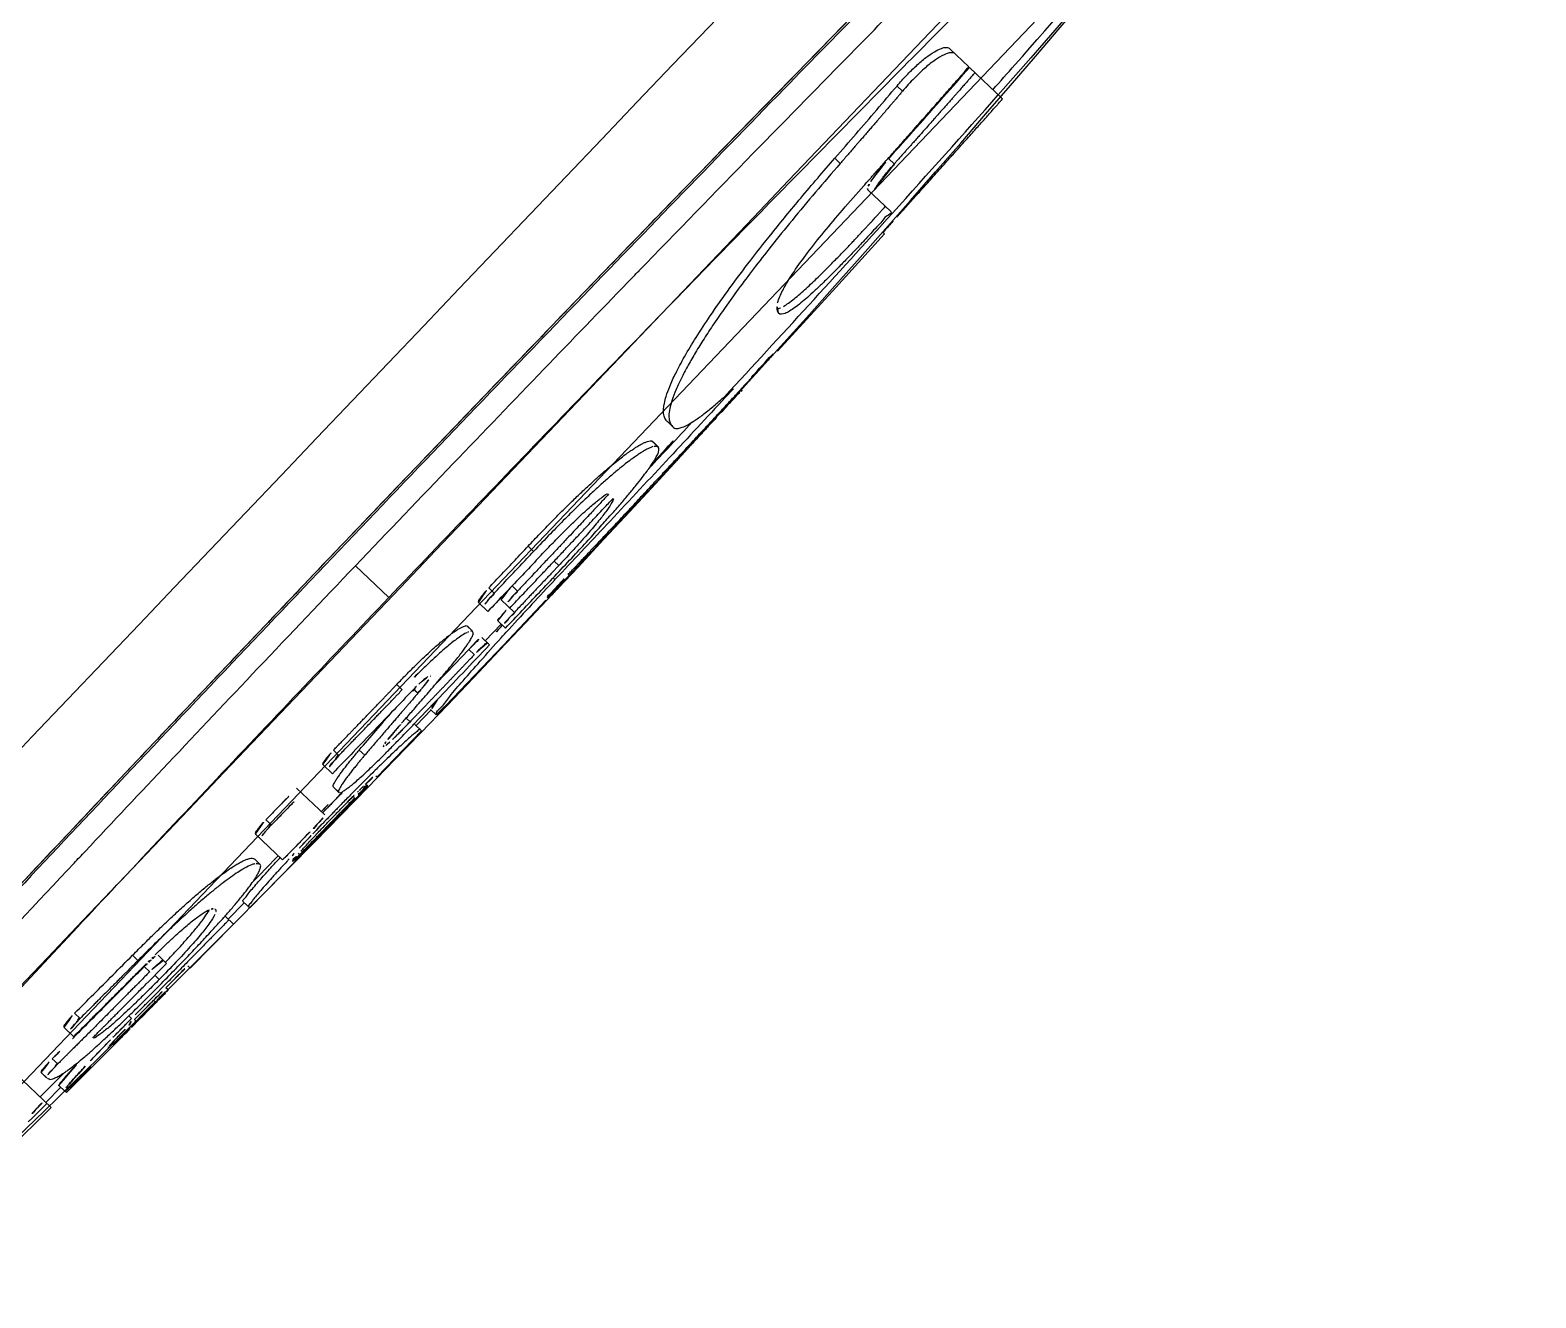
# Model space of a CAD drawing. Header units: millimetres. Extents: x 1145859089 to 1147511753, y -1047484727 to -1047247487.
# Drawn here: x 1147322598.42 to 1147322644.42, y -1047436624.09 to -1047436585.35 of the extents above; entities that cross this region are included whole.
import ezdxf
from ezdxf.xclip import XClip

# ---------------------------------------------------------------- set-up
doc = ezdxf.new("R2010")
doc.units = ezdxf.units.MM
doc.header["$LTSCALE"] = 100
doc.header["$MEASUREMENT"] = 0
doc.header["$XCLIPFRAME"] = 2
doc.layers.get('0').update_dxf_attribs({"linetype": 'CONTINUOUS'})
doc.layers.add('XREF', color=135, linetype='CONTINUOUS')
doc.layers.add('단지배치도$0$W240910', color=135, linetype='CONTINUOUS')

# ---------------------------------------------------------------- blocks, each defined once
blk = doc.blocks.new('단지배치도$0$zw$9902')
at = {"layer": '단지배치도$0$W240910', "linetype": 'ByBlock', "ltscale": 20}
for p, q in [((62296.523, -65279.298), (62410.382, -65159.882)), ((62358.302, -65215.357), (62356.967, -65216.886)), ((62351.614, -65215.518), (62350.437, -65216.721)), ((62350.437, -65216.721), (62349.22, -65217.968)), ((62355.071, -65217.165), (62354.491, -65216.612)), ((62356.099, -65218.145), (62355.091, -65217.184)), ((62356.967, -65216.886), (62355.968, -65218.02)), ((62349.22, -65217.968), (62348.213, -65219.002)), ((62353.043, -65217.91), (62352.876, -65217.751)), ((62348.213, -65219.002), (62347.174, -65220.071)), ((62348.475, -65219.814), (62348.541, -65219.746)), ((62351.142, -65220.117), (62350.975, -65219.958)), ((62352.789, -65220.132), (62352.622, -65219.973)), ((62347.174, -65220.071), (62346.101, -65221.177)), ((62351.983, -65220.919), (62352.685, -65221.588)), ((62346.101, -65221.177), (62345.003, -65222.311)), ((62345.003, -65222.311), (62343.89, -65223.462)), ((62352.49, -65222.264), (62350.901, -65224.02)), ((62352.49, -65222.265), (62352.446, -65222.223)), ((62343.89, -65223.462), (62342.771, -65224.622)), ((62350.901, -65224.02), (62349.229, -65225.853)), ((62342.771, -65224.622), (62341.658, -65225.778)), ((62341.658, -65225.778), (62340.56, -65226.921)), ((62349.219, -65225.843), (62349.229, -65225.853)), ((62340.56, -65226.921), (62339.223, -65228.313)), ((62348.107, -65227.018), (62348.441, -65226.656)), ((62347.875, -65226.999), (62347.629, -65227.265)), ((62348.135, -65227.044), (62348.107, -65227.018)), ((62347.369, -65227.869), (62347.344, -65227.845)), ((62345.879, -65228.024), (62346.045, -65228.182)), ((62339.223, -65228.313), (62337.938, -65229.656)), ((62345.402, -65228.61), (62345.572, -65228.773)), ((62345.423, -65228.624), (62345.571, -65228.765)), ((62345.417, -65229.263), (62345.737, -65228.92)), ((62337.938, -65229.656), (62336.699, -65230.953)), ((62336.699, -65230.953), (62335.501, -65232.209)), ((62341.772, -65231.972), (62341.606, -65231.813)), ((62335.501, -65232.209), (62334.338, -65233.429)), ((62337.346, -65233.384), (62336.328, -65232.413)), ((62342.543, -65232.4), (62342.403, -65232.266)), ((62342.426, -65232.835), (62342.368, -65232.78)), ((62342.545, -65232.708), (62342.426, -65232.835)), ((62342.856, -65232.704), (62342.804, -65232.759)), ((62342.856, -65232.704), (62342.829, -65232.678)), ((62343.018, -65232.531), (62342.856, -65232.704)), ((62340.567, -65233.248), (62340.401, -65233.089)), ((62341.28, -65233.184), (62341.114, -65233.025)), ((62334.338, -65233.429), (62333.205, -65234.621)), ((62340.087, -65233.529), (62340.376, -65233.805)), ((62340.785, -65233.455), (62341.185, -65233.837)), ((62342.147, -65233.461), (62340.85, -65234.832)), ((62339.901, -65234.408), (62339.735, -65234.25)), ((62339.751, -65234.257), (62339.906, -65234.404)), ((62340.297, -65234.702), (62340.782, -65234.192)), ((62340.68, -65234.095), (62340.913, -65234.317)), ((62333.205, -65234.621), (62331.878, -65236.02)), ((62340.429, -65234.827), (62340.196, -65234.605)), ((62340.987, -65234.384), (62341.023, -65234.346)), ((62340.85, -65234.832), (62339.082, -65236.687)), ((62339.353, -65235.43), (62339.796, -65234.966)), ((62339.962, -65235.125), (62339.796, -65234.966)), ((62338.759, -65236.052), (62339.133, -65235.661)), ((62339.133, -65235.661), (62339.353, -65235.43)), ((62331.878, -65236.02), (62330.579, -65237.392)), ((62337.758, -65236.197), (62337.591, -65236.038)), ((62338.233, -65236.308), (62338.106, -65236.187)), ((62338.639, -65236.817), (62338.185, -65237.291)), ((62338.791, -65236.962), (62338.624, -65236.803)), ((62330.579, -65237.392), (62329.307, -65238.739)), ((62338.351, -65237.45), (62336.992, -65238.862)), ((62337.877, -65237.067), (62337.997, -65237.181)), ((62338.351, -65237.45), (62338.148, -65237.256)), ((62337.177, -65237.922), (62337.198, -65237.942)), ((62335.823, -65238.207), (62335.656, -65238.049)), ((62336.612, -65238.2), (62336.446, -65238.041)), ((62329.307, -65238.739), (62328.063, -65240.058)), ((62335.337, -65238.487), (62335.626, -65238.764)), ((62336.781, -65238.809), (62336.71, -65238.879)), ((62336.857, -65238.733), (62336.781, -65238.809)), ((62336.954, -65238.826), (62336.992, -65238.862)), ((62335.39, -65240.023), (62334.534, -65239.207)), ((62335.822, -65239.33), (62335.655, -65239.171)), ((62335.825, -65239.334), (62335.658, -65239.176)), ((62336.705, -65239.145), (62336.642, -65239.085)), ((62336.258, -65239.461), (62336.305, -65239.506)), ((62328.063, -65240.058), (62326.053, -65242.195)), ((62333.762, -65240.33), (62333.595, -65240.171)), ((62335.324, -65239.96), (62335.397, -65239.884)), ((62333.274, -65240.608), (62334.104, -65241.4)), ((62334.453, -65241.48), (62333.099, -65242.865)), ((62333.252, -65241.376), (62333.42, -65241.536)), ((62333.252, -65241.376), (62333.253, -65241.377)), ((62333.573, -65241.685), (62333.973, -65241.274)), ((62334.447, -65241.473), (62334.506, -65241.412)), ((62334.454, -65241.48), (62334.447, -65241.473)), ((62334.506, -65241.412), (62334.602, -65241.313)), ((62334.521, -65241.295), (62334.546, -65241.319)), ((62333.187, -65242.081), (62333.441, -65241.819)), ((62333.441, -65241.819), (62333.573, -65241.685)), ((62332.051, -65242.909), (62332.062, -65242.923)), ((62332.932, -65242.706), (62332.44, -65243.207)), ((62332.898, -65242.674), (62333.099, -65242.865)), ((62332.607, -65243.366), (62331.284, -65244.708)), ((62332.607, -65243.366), (62332.345, -65243.116)), ((62329.684, -65244.472), (62329.518, -65244.313)), ((62330.559, -65244.561), (62330.299, -65244.312)), ((62330.045, -65244.813), (62329.879, -65244.655)), ((62330.044, -65245.082), (62330.377, -65244.745)), ((62330.377, -65244.745), (62330.559, -65244.561)), ((62330.524, -65244.527), (62330.546, -65244.504)), ((62331.206, -65244.633), (62331.284, -65244.708)), ((62330.521, -65245.204), (62330.186, -65245.542)), ((62330.2, -65244.924), (62330.334, -65245.052)), ((62330.614, -65245.378), (62330.54, -65245.307)), ((62330.213, -65245.738), (62329.808, -65246.147)), ((62330.213, -65245.738), (62330.162, -65245.689)), ((62327.917, -65246.243), (62327.75, -65246.084)), ((62329.493, -65246.241), (62329.41, -65246.162)), ((62329.493, -65246.241), (62329.467, -65246.268)), ((62329.582, -65246.274), (62329.621, -65246.235)), ((62329.808, -65246.147), (62329.633, -65246.323)), ((62329.732, -65246.267), (62329.83, -65246.168)), ((62329.83, -65246.168), (62329.975, -65246.022)), ((62327.427, -65246.517), (62327.72, -65246.797)), ((62329.467, -65246.268), (62329.34, -65246.395)), ((62329.486, -65246.514), (62329.732, -65246.267)), ((62329.633, -65246.323), (62329.582, -65246.274)), ((62327.684, -65246.861), (62327.734, -65246.81)), ((62328.875, -65247.133), (62328.34, -65247.667)), ((62328.87, -65247.137), (62328.871, -65247.136)), ((62328.871, -65247.136), (62328.875, -65247.133)), ((62328.875, -65247.133), (62328.909, -65247.098)), ((62328.909, -65247.098), (62329.018, -65246.988)), ((62327.235, -65247.634), (62327.068, -65247.475)), ((62327.035, -65248.966), (62325.919, -65247.902)), ((62326.898, -65248.052), (62326.732, -65247.893)), ((62326.893, -65248.057), (62326.748, -65247.918)), ((62327.085, -65248.249), (62327.435, -65247.899)), ((62328.34, -65247.667), (62327.501, -65248.503)), ((62326.696, -65248.637), (62327.085, -65248.249)), ((62327.334, -65248.344), (62326.868, -65248.807)), ((62327.272, -65248.291), (62327.438, -65248.45)), ((62327.441, -65248.456), (62327.274, -65248.297)), ((62327.498, -65248.506), (62327.443, -65248.454)), ((62327.035, -65248.966), (62325.696, -65250.289)), ((62326.901, -65248.838), (62326.449, -65249.288)), ((62326.449, -65249.288), (62326.336, -65249.4))]:
    blk.add_line(p, q, dxfattribs=at)
at = {"layer": '단지배치도$0$W240910'}
for radius in [11431.377, 11931.377]:
    blk.add_arc((57394.291, -57699.4), radius, 251.6277496, 321.4181311, dxfattribs=at)
at = {"layer": '단지배치도$0$W240910', "linetype": 'ByBlock', "ltscale": 20}
for centre, radius, start, end in [((83110.002, -85034.369), 28703.079, 136.1634005, 136.5659855), ((82768.959, -84709.197), 28226.861, 136.1617134, 136.5676793), ((61933.604, -64842.966), 564.854, 317.90354, 318.39537), ((63313.221, -66161.199), 1347.94, 135.702185, 135.914519), ((61847.557, -64764.963), 680.995, 317.247545, 317.887067), ((61811.957, -64732.002), 729.311, 316.994521, 317.146315), ((62345.53, -65228.817), 0.0605, 52.0595, 58.7473), ((62345.531, -65228.815), 0.0586, 46.3664, 52.0332), ((62345.516, -65228.832), 0.0814, 33.8207, 46.3203), ((62430.433, -65315.969), 121.064, 136.63146, 137.60714), ((62408.128, -65295.56), 91.061, 137.66081, 138.1032), ((62356.883, -65254.48), 26.459, 134.3996, 136.29), ((62338.583, -65235.813), 0.0483, 43.3858, 46.3868), ((62118.347, -65049.459), 288.323, 319.15121, 319.46155), ((62335.856, -65239.294), 0.0493, 226.3034, 233.3104), ((62360.849, -65264.092), 34.806, 134.5637, 134.7791), ((62352.415, -65255.519), 22.779, 134.4282, 134.5789), ((63310.132, -66163.544), 1347.322, 136.814884, 137.027323), ((62384.061, -65287.518), 67.863, 136.96331, 137.15147), ((62352.38, -65266.808), 31.593, 134.7338, 134.9948), ((62350.445, -65264.854), 28.842, 134.4426, 134.7356), ((62354.431, -65268.86), 34.494, 134.995, 135.2454)]:
    blk.add_arc(centre, radius, start, end, dxfattribs=at)
blk.add_ellipse((61988.099, -64900.376), major_axis=(11.578, -485.991), ratio=1, start_param=0.708795, end_param=0.862005, dxfattribs=at)
for points, start_tangent, end_tangent in [([(62371.085, -65196.456), (62370.844, -65196.657), (62370.486, -65196.965), (62370.093, -65197.312), (62369.647, -65197.711), (62369.129, -65198.185), (62368.516, -65198.752), (62367.797, -65199.427), (62366.964, -65200.216), (62366.012, -65201.13), (62364.926, -65202.181), (62363.69, -65203.388), (62362.286, -65204.77), (62360.696, -65206.347), (62358.901, -65208.139), (62356.877, -65210.174), (62354.598, -65212.478), (62352.035, -65215.085), (62349.151, -65218.036), (62345.906, -65221.375), (62342.269, -65225.141), (62338.116, -65229.467), (62333.659, -65234.141), (62329.499, -65238.532), (62325.892, -65242.364), (62322.7, -65245.775), (62319.88, -65248.807), (62317.389, -65251.5), (62315.187, -65253.895), (62313.244, -65256.022), (62311.532, -65257.907), (62310.026, -65259.577), (62308.707, -65261.051), (62307.554, -65262.349), (62306.551, -65263.489), (62305.68, -65264.488), (62304.926, -65265.361), (62304.283, -65266.116), (62303.741, -65266.76), (62303.29, -65267.304), (62302.909, -65267.771), (62302.58, -65268.182), (62302.287, -65268.557), (62302.081, -65268.827)], (-0.770509, -0.637429), (-0.600025, -0.799981)), ([(62355.803, -65217.863), (62356.477, -65217.103), (62363.678, -65208.738), (62366.536, -65205.231), (62368.796, -65202.304)], (0.663916, 0.747807), (0.596607, 0.802533)), ([(62348.541, -65219.746), (62349.266, -65219.004), (62351.339, -65216.888), (62353.27, -65214.928), (62355.068, -65213.114), (62356.741, -65211.436), (62356.76, -65211.417)], (0.698469, 0.715641), (0.707162, 0.707052)), ([(62354.616, -65212.544), (62349.426, -65217.837), (62342.867, -65224.604), (62335.839, -65231.936), (62328.849, -65239.306), (62322.403, -65246.179), (62317.352, -65251.626)], (-0.702234, -0.711947), (-0.677687, -0.735351)), ([(62337.346, -65233.384), (62339.933, -65230.677), (62342.626, -65227.874), (62345.265, -65225.143), (62347.711, -65222.626), (62349.976, -65220.31), (62352.093, -65218.158), (62354.063, -65216.166), (62355.897, -65214.325), (62357.377, -65212.848)], (0.690086, 0.723728), (0.708887, 0.705323)), ([(62352.876, -65217.751), (62353.168, -65217.425), (62353.468, -65217.13), (62353.757, -65216.884), (62354.018, -65216.706), (62354.233, -65216.602), (62354.391, -65216.573), (62354.491, -65216.612)], (0.648003, 0.761638), (0.723747, -0.690066)), ([(62354.657, -65216.77), (62354.519, -65216.733), (62354.311, -65216.797), (62354.049, -65216.952), (62353.744, -65217.191), (62353.406, -65217.51), (62353.043, -65217.91)], (-0.723747, 0.690066), (-0.648003, -0.761638)), ([(62351.859, -65220.801), (62351.975, -65220.671), (62352.043, -65220.595), (62352.118, -65220.511), (62352.201, -65220.418), (62352.293, -65220.315), (62352.394, -65220.201), (62352.505, -65220.076), (62352.628, -65219.939), (62352.763, -65219.787), (62352.91, -65219.62), (62353.072, -65219.438), (62353.25, -65219.238), (62353.443, -65219.019), (62353.646, -65218.789), (62353.836, -65218.574), (62354.002, -65218.385), (62354.15, -65218.217), (62354.282, -65218.067), (62354.4, -65217.932), (62354.507, -65217.81), (62354.604, -65217.699), (62354.693, -65217.598), (62354.772, -65217.507), (62354.845, -65217.424), (62354.911, -65217.349), (62355.071, -65217.165)], (0.666164, 0.745805), (0.65754, 0.75342)), ([(62352.622, -65219.973), (62353.467, -65219.023), (62354.29, -65218.093), (62355.091, -65217.184)], (0.665853, 0.746083), (0.659664, 0.751561)), ([(62355.258, -65217.343), (62355.195, -65217.414), (62355.113, -65217.508), (62355.045, -65217.585), (62354.964, -65217.677), (62354.867, -65217.787), (62354.753, -65217.917), (62354.688, -65217.991), (62354.616, -65218.071), (62354.539, -65218.159), (62354.454, -65218.255), (62354.362, -65218.359), (62354.262, -65218.473), (62354.153, -65218.596), (62354.036, -65218.729), (62353.908, -65218.873), (62353.772, -65219.026), (62353.647, -65219.167), (62353.537, -65219.291), (62353.44, -65219.401), (62353.352, -65219.499), (62353.274, -65219.587), (62353.202, -65219.667), (62353.138, -65219.74), (62353.025, -65219.866), (62352.931, -65219.972), (62352.853, -65220.06), (62352.789, -65220.132)], (-0.659674, -0.751552), (-0.665841, -0.746094)), ([(62350.975, -65219.958), (62351.624, -65219.211), (62352.257, -65218.475), (62352.876, -65217.751)], (0.656709, 0.754144), (0.648003, 0.761638)), ([(62353.043, -65217.91), (62352.969, -65217.996), (62352.907, -65218.069), (62352.827, -65218.162), (62352.762, -65218.24), (62352.683, -65218.331), (62352.591, -65218.439), (62352.481, -65218.568), (62352.418, -65218.641), (62352.35, -65218.72), (62352.276, -65218.806), (62352.196, -65218.9), (62352.108, -65219.001), (62352.014, -65219.11), (62351.912, -65219.228), (62351.816, -65219.34), (62351.732, -65219.437), (62351.658, -65219.523), (62351.591, -65219.6), (62351.477, -65219.731), (62351.384, -65219.839), (62351.306, -65219.928), (62351.241, -65220.003), (62351.142, -65220.117)], (-0.648003, -0.761638), (-0.656719, -0.754135)), ([(62352.865, -65221.76), (62352.933, -65221.685), (62353.007, -65221.602), (62353.091, -65221.51), (62353.183, -65221.407), (62353.285, -65221.293), (62353.399, -65221.167), (62353.524, -65221.028), (62353.662, -65220.875), (62353.814, -65220.706), (62353.981, -65220.52), (62354.164, -65220.315), (62354.364, -65220.092), (62354.581, -65219.849), (62354.792, -65219.613), (62354.977, -65219.406), (62355.14, -65219.223), (62355.286, -65219.06), (62355.417, -65218.913), (62355.535, -65218.78), (62355.642, -65218.66), (62355.739, -65218.551), (62355.826, -65218.452), (62355.906, -65218.363), (62355.977, -65218.282), (62356.099, -65218.145)], (0.669961, 0.742396), (0.66335, 0.748309)), ([(62345.879, -65228.024), (62345.802, -65227.933), (62345.752, -65227.801), (62345.744, -65227.6), (62345.767, -65227.448), (62345.822, -65227.236), (62345.93, -65226.937), (62346.114, -65226.531), (62346.382, -65226.028), (62346.737, -65225.436), (62347.172, -65224.772), (62347.694, -65224.027), (62348.319, -65223.187), (62349.058, -65222.245), (62349.935, -65221.176), (62350.975, -65219.958)], (-0.723747, 0.690066), (0.656709, 0.754144)), ([(62352.071, -65220.673), (62352.086, -65220.648), (62352.186, -65220.506), (62352.283, -65220.379), (62352.37, -65220.27), (62352.446, -65220.178), (62352.513, -65220.099), (62352.622, -65219.973)], (0.529749, 0.848154), (0.665853, 0.746083)), ([(62351.142, -65220.117), (62350.384, -65220.999), (62349.668, -65221.857), (62349.03, -65222.647), (62348.489, -65223.342), (62348.026, -65223.96), (62347.627, -65224.514), (62347.281, -65225.015), (62346.981, -65225.472), (62346.721, -65225.892), (62346.497, -65226.28), (62346.307, -65226.639), (62346.15, -65226.97), (62346.029, -65227.274), (62345.946, -65227.55), (62345.909, -65227.782), (62345.916, -65227.95), (62345.951, -65228.059), (62346.045, -65228.182)], (-0.656719, -0.754135), (0.723747, -0.690066)), ([(62352.789, -65220.132), (62352.723, -65220.207), (62352.645, -65220.298), (62352.554, -65220.408), (62352.448, -65220.539), (62352.391, -65220.613), (62352.332, -65220.693), (62352.272, -65220.778), (62352.218, -65220.863), (62352.149, -65221.078)], (0.723747, -0.690066), (0.723747, -0.690066)), ([(62349.226, -65224.379), (62349.258, -65224.281), (62349.431, -65223.908), (62349.729, -65223.424), (62350.141, -65222.851), (62350.638, -65222.221), (62351.21, -65221.54), (62351.859, -65220.801)], (0.267848, 0.963461), (0.666164, 0.745805)), ([(62351.983, -65220.919), (62351.994, -65220.807)], (-0.723747, 0.690066), (0.46221, 0.886771)), ([(62351.994, -65220.807), (62352.005, -65220.787), (62352.071, -65220.673)], (0.46221, 0.886771), (0.529749, 0.848154)), ([(62352.685, -65221.588), (62352.554, -65221.733), (62352.412, -65221.889), (62352.252, -65222.064), (62352.074, -65222.257), (62351.876, -65222.47), (62351.656, -65222.704), (62351.413, -65222.959), (62351.143, -65223.238), (62350.862, -65223.523), (62350.596, -65223.783), (62350.355, -65224.012), (62350.136, -65224.211), (62349.937, -65224.381), (62349.756, -65224.522), (62349.595, -65224.63), (62349.456, -65224.701), (62349.258, -65224.696)], (0.723747, -0.690066), (-0.723747, 0.690066)), ([(62349.407, -65224.484), (62349.561, -65224.383), (62349.732, -65224.253), (62349.912, -65224.102), (62350.096, -65223.939), (62350.281, -65223.767), (62350.463, -65223.592), (62350.638, -65223.42), (62350.804, -65223.255), (62350.958, -65223.098), (62351.103, -65222.95), (62351.236, -65222.811), (62351.36, -65222.681), (62351.475, -65222.561), (62351.58, -65222.449), (62351.678, -65222.345), (62351.77, -65222.247), (62351.855, -65222.155), (62351.933, -65222.071), (62352.003, -65221.995), (62352.067, -65221.926), (62352.176, -65221.807), (62352.267, -65221.707), (62352.343, -65221.623), (62352.41, -65221.549), (62352.518, -65221.429)], (0.859369, 0.511355), (0.666517, 0.74549)), ([(62352.446, -65222.223), (62352.584, -65222.071), (62352.723, -65221.917), (62352.865, -65221.76)], (0.671923, 0.740621), (0.669953, 0.742404)), ([(62336.328, -65232.413), (62339.315, -65229.289), (62342.083, -65226.408), (62344.652, -65223.748), (62344.993, -65223.396)], (0.690066, 0.723747), (0.695763, 0.718272)), ([(62349.258, -65224.696), (62349.204, -65224.541), (62349.226, -65224.379)], (-0.723747, 0.690066), (0.267848, 0.963461)), ([(62349.206, -65224.564), (62349.274, -65224.548), (62349.407, -65224.484)], (0.991704, 0.128543), (0.859369, 0.511355)), ([(62348.441, -65226.656), (62348.531, -65226.559), (62348.639, -65226.443), (62348.768, -65226.305), (62348.84, -65226.227), (62348.918, -65226.145), (62348.998, -65226.061), (62349.071, -65225.985), (62349.219, -65225.843)], (-0.723747, 0.690066), (0.723747, -0.690066)), ([(62347.629, -65227.265), (62345.927, -65229.1), (62344.109, -65231.045), (62342.545, -65232.708)], (-0.678822, -0.734303), (-0.686209, -0.727404)), ([(62342.829, -65232.678), (62342.93, -65232.571), (62343.054, -65232.44), (62343.126, -65232.363), (62343.206, -65232.279), (62343.293, -65232.186), (62343.39, -65232.083), (62343.496, -65231.97), (62343.613, -65231.845), (62343.742, -65231.708), (62343.884, -65231.557), (62344.041, -65231.39), (62344.213, -65231.206), (62344.403, -65231.003), (62344.612, -65230.78), (62344.842, -65230.535), (62345.094, -65230.265), (62345.369, -65229.97), (62345.669, -65229.648), (62345.976, -65229.318), (62346.249, -65229.025), (62346.489, -65228.767), (62346.702, -65228.537), (62346.893, -65228.331), (62347.065, -65228.145), (62347.221, -65227.978), (62347.362, -65227.825), (62347.49, -65227.687), (62347.606, -65227.561), (62347.713, -65227.446), (62347.809, -65227.341), (62347.897, -65227.246), (62347.978, -65227.159), (62348.051, -65227.08), (62348.107, -65227.018)], (0.685892, 0.727703), (0.677964, 0.735096)), ([(62346.045, -65228.182), (62346.19, -65228.212), (62346.316, -65228.178), (62346.486, -65228.099), (62346.706, -65227.965), (62346.977, -65227.771), (62347.284, -65227.523), (62347.606, -65227.244)], (0.723747, -0.690066), (0.74566, 0.666326)), ([(62348.077, -65227.114), (62348.059, -65227.126), (62347.941, -65227.253), (62347.86, -65227.339), (62347.762, -65227.445), (62347.644, -65227.572), (62347.508, -65227.718), (62347.369, -65227.869)], (-0.850769, -0.52554), (0.723747, -0.690066)), ([(62347.606, -65227.244), (62347.695, -65227.164), (62347.784, -65227.083), (62347.875, -65226.999)], (0.74565, 0.666338), (0.733096, 0.680126)), ([(62348.135, -65227.045), (62348.077, -65227.114)], (0.710771, -0.703424), (-0.850769, -0.52554)), ([(62347.369, -65227.869), (62347.244, -65228.004), (62347.171, -65228.083), (62347.089, -65228.171), (62346.999, -65228.268), (62346.9, -65228.376), (62346.79, -65228.495), (62346.668, -65228.625), (62346.535, -65228.77), (62346.387, -65228.928), (62346.225, -65229.103), (62346.046, -65229.296), (62345.849, -65229.507), (62345.633, -65229.739), (62345.397, -65229.993), (62345.139, -65230.269), (62344.858, -65230.57), (62344.556, -65230.894), (62344.268, -65231.201), (62344.016, -65231.469), (62343.792, -65231.708), (62343.592, -65231.922), (62343.411, -65232.114), (62343.25, -65232.286), (62343.105, -65232.439), (62343.018, -65232.531)], (-0.678822, -0.734303), (-0.685489, -0.728083)), ([(62345.737, -65228.92), (62346.511, -65228.088)], (0.681387, 0.731923), (0.680239, 0.73299)), ([(62341.606, -65231.813), (62341.973, -65231.427), (62342.316, -65231.073), (62342.64, -65230.746), (62342.95, -65230.44), (62343.245, -65230.157), (62343.519, -65229.902), (62343.77, -65229.674), (62344.001, -65229.474), (62344.212, -65229.297), (62344.404, -65229.144), (62344.573, -65229.014), (62344.715, -65228.912), (62344.83, -65228.835), (62344.922, -65228.776), (62345.062, -65228.696), (62345.159, -65228.648), (62345.252, -65228.613), (62345.402, -65228.609)], (0.685668, 0.727915), (0.558026, -0.829824)), ([(62345.407, -65228.614), (62345.423, -65228.623)], (0.986508, -0.163713), (0.6961, -0.717945)), ([(62345.562, -65228.765), (62345.472, -65228.758), (62345.42, -65228.77)], (-0.854599, 0.519288), (-0.955315, -0.29559)), ([(62345.42, -65228.77), (62345.37, -65228.789), (62345.234, -65228.852), (62345.093, -65228.933), (62345, -65228.991), (62344.886, -65229.068), (62344.746, -65229.168), (62344.573, -65229.3), (62344.356, -65229.474), (62344.093, -65229.696), (62343.801, -65229.954), (62343.483, -65230.248), (62343.131, -65230.584), (62342.736, -65230.975), (62342.287, -65231.433), (62341.772, -65231.972)], (-0.955315, -0.29559), (-0.685669, -0.727914)), ([(62342.487, -65232.653), (62343.001, -65232.105), (62343.442, -65231.627), (62343.82, -65231.21), (62344.147, -65230.842), (62344.433, -65230.515), (62344.683, -65230.22), (62344.904, -65229.952), (62345.092, -65229.713), (62345.238, -65229.519), (62345.345, -65229.368), (62345.424, -65229.249), (62345.482, -65229.154), (62345.555, -65229.017), (62345.591, -65228.927), (62345.583, -65228.787)], (0.68622, 0.727394), (-0.557702, 0.830041)), ([(62344.065, -65230.224), (62343.966, -65230.329), (62343.861, -65230.441), (62343.744, -65230.566), (62343.614, -65230.705), (62343.471, -65230.858), (62343.312, -65231.027), (62343.138, -65231.213), (62342.947, -65231.416), (62342.739, -65231.637), (62342.513, -65231.877), (62342.265, -65232.141), (62341.995, -65232.427), (62341.743, -65232.695), (62341.511, -65232.94), (62341.28, -65233.184)], (-0.683121, -0.730306), (-0.687236, -0.726434)), ([(62341.856, -65232.241), (62342.24, -65231.838), (62342.578, -65231.491), (62342.872, -65231.198), (62343.123, -65230.955), (62343.334, -65230.758), (62343.514, -65230.598), (62343.662, -65230.474), (62343.779, -65230.382), (62343.868, -65230.317), (62344.065, -65230.224)], (0.68601, 0.727592), (0.723747, -0.690066)), ([(62344.2, -65230.353), (62344.175, -65230.456), (62344.074, -65230.627), (62343.981, -65230.759), (62343.863, -65230.912), (62343.723, -65231.085), (62343.559, -65231.28), (62343.366, -65231.502), (62343.137, -65231.759), (62342.864, -65232.057), (62342.543, -65232.4)], (0.723747, -0.690066), (-0.685971, -0.727629)), ([(62342.563, -65232.097), (62342.856, -65231.785), (62343.121, -65231.503), (62343.354, -65231.256), (62343.561, -65231.035), (62343.746, -65230.837), (62343.912, -65230.661), (62344.058, -65230.504), (62344.2, -65230.353)], (0.685666, 0.727916), (0.683288, 0.730149)), ([(62340.401, -65233.089), (62340.803, -65232.664), (62341.205, -65232.239), (62341.606, -65231.813)], (0.687573, 0.726115), (0.685668, 0.727915)), ([(62340.567, -65233.248), (62340.958, -65232.835), (62341.359, -65232.41), (62341.772, -65231.972)], (0.687577, 0.726112), (0.685669, 0.727914)), ([(62327.737, -65241.494), (62328.073, -65241.136), (62330.607, -65238.444), (62333.351, -65235.543), (62336.328, -65232.413)], (0.684325, 0.729177), (0.690066, 0.723747)), ([(62341.856, -65232.241), (62341.369, -65232.757), (62340.882, -65233.272), (62340.376, -65233.805)], (-0.68601, -0.727592), (-0.688241, -0.725483)), ([(62341.045, -65233.703), (62341.209, -65233.53), (62341.376, -65233.353), (62341.565, -65233.154), (62341.777, -65232.929), (62342.013, -65232.679), (62342.275, -65232.402), (62342.563, -65232.097)], (0.687827, 0.725875), (0.685666, 0.727916)), ([(62342.543, -65232.4), (62342.467, -65232.481), (62342.386, -65232.567), (62342.318, -65232.639), (62342.236, -65232.726), (62342.134, -65232.835), (62342.006, -65232.97), (62341.933, -65233.047), (62341.854, -65233.13), (62341.769, -65233.22), (62341.678, -65233.317), (62341.576, -65233.424), (62341.462, -65233.545), (62341.332, -65233.682), (62341.185, -65233.837)], (-0.685971, -0.727629), (-0.687867, -0.725837)), ([(62340.913, -65234.317), (62341.424, -65233.778), (62341.949, -65233.224), (62342.487, -65232.653)], (0.688389, 0.725342), (0.68622, 0.727394)), ([(62342.195, -65233.395), (62342.289, -65233.262), (62342.362, -65233.181), (62342.45, -65233.085), (62342.556, -65232.97), (62342.681, -65232.836), (62342.829, -65232.678)], (-0.660529, 0.750801), (0.685892, 0.727703)), ([(62342.804, -65232.759), (62342.707, -65232.861), (62342.58, -65232.995), (62342.473, -65233.109), (62342.382, -65233.203), (62342.307, -65233.281), (62342.195, -65233.395)], (-0.686204, -0.727409), (-0.660529, 0.750801)), ([(62340.087, -65233.529), (62340.12, -65233.428), (62340.174, -65233.352), (62340.232, -65233.279), (62340.313, -65233.186), (62340.401, -65233.089)], (-0.723747, 0.690066), (0.687572, 0.726116)), ([(62340.567, -65233.248), (62340.482, -65233.342), (62340.408, -65233.427), (62340.308, -65233.556), (62340.253, -65233.688)], (0.723747, -0.690066), (0.723747, -0.690066)), ([(62340.785, -65233.455), (62340.827, -65233.36), (62340.883, -65233.287), (62340.943, -65233.215), (62341.025, -65233.122), (62341.049, -65233.094)], (-0.723747, 0.690066), (0.671807, 0.740726)), ([(62341.28, -65233.184), (62341.193, -65233.279), (62341.118, -65233.364), (62341.015, -65233.49), (62340.952, -65233.614)], (0.723747, -0.690066), (0.723747, -0.690066)), ([(62317.778, -65254.379), (62319.197, -65252.815), (62320.948, -65250.896), (62322.843, -65248.833), (62324.892, -65246.617), (62327.097, -65244.246), (62329.494, -65241.683), (62332.095, -65238.919), (62334.766, -65236.096), (62337.346, -65233.384)], (0.67075, 0.741683), (0.690086, 0.723728)), ([(62340.68, -65234.095), (62340.729, -65234.008), (62340.817, -65233.9), (62340.904, -65233.803), (62341.019, -65233.678)], (-0.723747, 0.690066), (0.687863, 0.725841)), ([(62337.591, -65236.038), (62337.887, -65235.733), (62338.153, -65235.468), (62338.391, -65235.237), (62338.599, -65235.043), (62338.779, -65234.882), (62338.933, -65234.749), (62339.064, -65234.641), (62339.175, -65234.554), (62339.267, -65234.484), (62339.344, -65234.43), (62339.463, -65234.352), (62339.548, -65234.304), (62339.635, -65234.263), (62339.735, -65234.25)], (0.691956, 0.72194), (0.723747, -0.690065)), ([(62339.735, -65234.25), (62339.751, -65234.257)], (0.999907, 0.01366), (0.649611, -0.760267)), ([(62341.185, -65233.837), (62341.099, -65233.93), (62341.024, -65234.014), (62340.918, -65234.138), (62340.847, -65234.254)], (0.723747, -0.690066), (0.723747, -0.690066)), ([(62339.734, -65234.455), (62339.673, -65234.485), (62339.504, -65234.593), (62339.384, -65234.68), (62339.232, -65234.798), (62339.052, -65234.948), (62338.848, -65235.127), (62338.624, -65235.334), (62338.371, -65235.576)], (-0.896045, -0.443964), (-0.715438, -0.698676)), ([(62338.816, -65236.948), (62338.938, -65236.744), (62339.214, -65236.403), (62339.618, -65235.925), (62340.139, -65235.329), (62340.782, -65234.611), (62340.987, -65234.384)], (-0.487774, 0.87297), (0.67322, 0.739442)), ([(62339.171, -65235.567), (62339.35, -65235.349), (62339.494, -65235.168), (62339.607, -65235.02), (62339.695, -65234.898), (62339.762, -65234.8), (62339.813, -65234.72), (62339.879, -65234.603), (62339.922, -65234.499), (62339.911, -65234.42)], (0.641503, 0.767121), (-0.536555, 0.843865)), ([(62339.78, -65234.431), (62339.734, -65234.455)], (-0.884696, -0.466168), (-0.896045, -0.443964)), ([(62339.901, -65234.408), (62339.78, -65234.431)], (-0.723747, 0.690066), (-0.884696, -0.466168)), ([(62339.796, -65234.966), (62339.865, -65234.894), (62339.982, -65234.777), (62340.066, -65234.698), (62340.196, -65234.605)], (0.689562, 0.724227), (0.723761, -0.690051)), ([(62339.911, -65234.42), (62339.901, -65234.408)], (-0.536555, 0.843865), (-0.723747, 0.690066)), ([(62340.363, -65234.764), (62340.272, -65234.822), (62340.174, -65234.91), (62340.044, -65235.04), (62339.962, -65235.125)], (-0.723747, 0.690066), (-0.689558, -0.724231)), ([(62337.932, -65237.44), (62338.795, -65236.54), (62339.616, -65235.681), (62340.429, -65234.827)], (0.692451, 0.721465), (0.689054, 0.72471)), ([(62339.962, -65235.125), (62339.895, -65235.195), (62339.822, -65235.271), (62339.752, -65235.345), (62339.682, -65235.419), (62339.61, -65235.495), (62339.538, -65235.57), (62339.474, -65235.637), (62339.41, -65235.704), (62339.344, -65235.773), (62339.274, -65235.846), (62339.205, -65235.919), (62339.131, -65235.996), (62339.055, -65236.075), (62338.98, -65236.155), (62338.911, -65236.226), (62338.843, -65236.298), (62338.775, -65236.369), (62338.702, -65236.445), (62338.628, -65236.522), (62338.554, -65236.599), (62338.477, -65236.68), (62338.398, -65236.763), (62338.318, -65236.846), (62338.254, -65236.913), (62338.185, -65236.985), (62338.117, -65237.056), (62337.997, -65237.181)], (0.689568, 0.724221), (-0.692257, -0.721651)), ([(62337.741, -65237.224), (62337.82, -65237.132), (62337.948, -65236.986), (62338.084, -65236.83), (62338.229, -65236.663), (62338.388, -65236.481), (62338.562, -65236.281), (62338.75, -65236.063), (62338.953, -65235.825), (62339.171, -65235.567)], (0.654711, 0.755879), (0.641525, 0.767102)), ([(62335.656, -65238.049), (62335.747, -65237.955), (62335.822, -65237.877), (62335.912, -65237.784), (62336.017, -65237.675), (62336.139, -65237.549), (62336.209, -65237.477), (62336.285, -65237.398), (62336.369, -65237.311), (62336.458, -65237.219), (62336.548, -65237.125), (62336.637, -65237.033), (62336.721, -65236.946), (62336.8, -65236.864), (62336.873, -65236.788), (62336.94, -65236.718), (62337.054, -65236.599), (62337.147, -65236.503), (62337.221, -65236.425), (62337.309, -65236.334), (62337.379, -65236.261), (62337.454, -65236.182), (62337.525, -65236.108), (62337.591, -65236.038)], (0.69563, 0.7184), (0.666151, 0.745817)), ([(62338.059, -65236.236), (62338.166, -65236.128), (62338.266, -65236.031)], (0.723747, -0.690066), (0.771131, 0.636676)), ([(62338.266, -65236.031), (62338.351, -65235.952), (62338.421, -65235.89), (62338.528, -65235.807), (62338.617, -65235.777)], (0.771131, 0.636676), (0.723747, -0.690066)), ([(62338.346, -65236.171), (62338.41, -65236.092), (62338.47, -65236.015), (62338.534, -65235.93), (62338.618, -65235.779)], (0.627774, 0.778396), (-0.686628, 0.727009)), ([(62338.059, -65236.236), (62337.51, -65236.808), (62336.913, -65237.429), (62336.265, -65238.102), (62335.626, -65238.764)], (-0.691689, -0.722196), (-0.695301, -0.718719)), ([(62335.823, -65238.207), (62335.939, -65238.087), (62336.075, -65237.946), (62336.156, -65237.863), (62336.246, -65237.77), (62336.344, -65237.668), (62336.453, -65237.555), (62336.572, -65237.432), (62336.701, -65237.298), (62336.832, -65237.162), (62336.947, -65237.043), (62337.048, -65236.938), (62337.138, -65236.844), (62337.218, -65236.76), (62337.29, -65236.686), (62337.407, -65236.563), (62337.498, -65236.469), (62337.566, -65236.398), (62337.641, -65236.32), (62337.761, -65236.193)], (0.695625, 0.718405), (0.680365, 0.732874)), ([(62338.233, -65236.308), (62338.158, -65236.397), (62338.069, -65236.502), (62337.961, -65236.628), (62337.9, -65236.7), (62337.833, -65236.779), (62337.759, -65236.865), (62337.679, -65236.959), (62337.591, -65237.061), (62337.496, -65237.172), (62337.393, -65237.292), (62337.282, -65237.422), (62337.16, -65237.564), (62337.029, -65237.716), (62336.906, -65237.859), (62336.798, -65237.984), (62336.702, -65238.095), (62336.612, -65238.2)], (-0.647453, -0.762105), (-0.654065, -0.756439)), ([(62338.233, -65236.308), (62338.332, -65236.188), (62338.346, -65236.171)], (0.640561, 0.767907), (0.627774, 0.778396)), ([(62338.676, -65236.767), (62338.718, -65236.655), (62338.823, -65236.52), (62338.869, -65236.466)], (-0.577772, 0.816198), (0.631959, 0.775002)), ([(62339.081, -65236.686), (62338.979, -65236.793), (62338.816, -65236.949), (62338.816, -65236.948)], (-0.690271, -0.723551), (-0.487774, 0.87297)), ([(62335.826, -65239.334), (62335.968, -65239.29), (62336.058, -65239.23), (62336.179, -65239.138), (62336.319, -65239.022), (62336.474, -65238.884), (62336.648, -65238.725), (62336.841, -65238.541), (62337.06, -65238.328), (62337.31, -65238.079), (62337.599, -65237.784), (62337.932, -65237.44)], (0.802462, -0.596703), (0.692451, 0.721465)), ([(62338.315, -65237.415), (62338.212, -65237.471), (62338.114, -65237.549), (62337.99, -65237.656), (62337.842, -65237.789), (62337.669, -65237.948), (62337.471, -65238.135), (62337.245, -65238.353), (62337.006, -65238.586), (62336.857, -65238.733)], (-0.723747, 0.690066), (-0.710648, -0.703548)), ([(62337.316, -65237.722), (62337.341, -65237.696), (62337.417, -65237.604), (62337.504, -65237.5), (62337.6, -65237.387), (62337.703, -65237.267), (62337.741, -65237.224)], (0.681654, 0.731675), (0.654711, 0.755879)), ([(62337.997, -65237.181), (62337.869, -65237.314), (62337.754, -65237.431), (62337.652, -65237.535), (62337.562, -65237.624), (62337.484, -65237.699), (62337.38, -65237.797)], (-0.692256, -0.721652), (-0.737906, -0.674903)), ([(62338.07, -65237.283), (62338.105, -65237.254)], (0.711007, 0.703184), (0.866776, 0.498698)), ([(62338.105, -65237.254), (62338.148, -65237.256)], (0.866776, 0.498698), (0.723747, -0.690066)), ([(62337.186, -65237.941), (62337.231, -65237.837)], (-0.375715, 0.926735), (0.509529, 0.860453)), ([(62337.198, -65237.942), (62337.186, -65237.941)], (-0.903261, -0.429091), (-0.375715, 0.926735)), ([(62337.38, -65237.797), (62337.363, -65237.813), (62337.283, -65237.883), (62337.198, -65237.942)], (-0.737906, -0.674903), (-0.904066, -0.427393)), ([(62337.231, -65237.837), (62337.316, -65237.722)], (0.509529, 0.860453), (0.681654, 0.731675)), ([(62335.337, -65238.487), (62335.371, -65238.386), (62335.426, -65238.311), (62335.485, -65238.238), (62335.567, -65238.145), (62335.656, -65238.049)], (-0.723747, 0.690066), (0.694961, 0.719047)), ([(62335.823, -65238.207), (62335.735, -65238.302), (62335.66, -65238.387), (62335.558, -65238.514), (62335.503, -65238.646)], (-0.723747, 0.690066), (0.723747, -0.690066)), ([(62335.655, -65239.171), (62335.675, -65239.068), (62335.733, -65238.966), (62335.802, -65238.861), (62335.876, -65238.756), (62335.955, -65238.649), (62336.044, -65238.533), (62336.138, -65238.414), (62336.23, -65238.299), (62336.334, -65238.173), (62336.446, -65238.041)], (-0.723747, 0.690066), (0.653524, 0.756905)), ([(62336.612, -65238.2), (62336.539, -65238.286), (62336.466, -65238.374), (62336.388, -65238.468), (62336.307, -65238.57), (62336.222, -65238.677), (62336.136, -65238.789), (62336.049, -65238.905), (62335.965, -65239.024), (62335.892, -65239.137), (62335.84, -65239.23), (62335.816, -65239.322)], (-0.653532, -0.756899), (0.500378, -0.865807)), ([(62336.71, -65238.879), (62336.576, -65239.013), (62336.389, -65239.2), (62336.22, -65239.371), (62336.067, -65239.526), (62335.929, -65239.668), (62335.803, -65239.796), (62335.693, -65239.91), (62335.59, -65240.016), (62335.472, -65240.138), (62335.342, -65240.273), (62335.295, -65240.321)], (-0.708503, -0.705708), (-0.692251, -0.721657)), ([(62336.642, -65239.085), (62336.655, -65239.073), (62336.747, -65238.987), (62336.825, -65238.917), (62336.954, -65238.826)], (0.720678, 0.693269), (0.723747, -0.690066)), ([(62333.595, -65240.171), (62333.91, -65239.848), (62334.223, -65239.527), (62334.534, -65239.207)], (0.698202, 0.715901), (0.696716, 0.717347)), ([(62334.602, -65241.313), (62334.636, -65241.279), (62334.746, -65241.166), (62334.867, -65241.041), (62335.002, -65240.902), (62335.151, -65240.749), (62335.314, -65240.581), (62335.493, -65240.397), (62335.687, -65240.197), (62335.9, -65239.977), (62336.126, -65239.743), (62336.336, -65239.527), (62336.521, -65239.335), (62336.705, -65239.145)], (0.697688, 0.716402), (0.694647, 0.71935)), ([(62335.397, -65239.884), (62335.475, -65239.804), (62335.574, -65239.701), (62335.68, -65239.593), (62335.793, -65239.477), (62335.914, -65239.354), (62335.956, -65239.311)], (0.695245, 0.718773), (0.701486, 0.712683)), ([(62335.657, -65239.176), (62335.655, -65239.171)], (-0.476511, 0.879169), (-0.245588, 0.969374)), ([(62335.816, -65239.322), (62335.822, -65239.33)], (0.500378, -0.865807), (0.723747, -0.690066)), ([(62336.688, -65239.129), (62336.572, -65239.235), (62336.449, -65239.358), (62336.305, -65239.506)], (-0.723747, 0.690066), (-0.695062, -0.71895)), ([(62336.469, -65239.252), (62336.548, -65239.175), (62336.642, -65239.085)], (0.71426, 0.69988), (0.720678, 0.693269)), ([(62333.762, -65240.33), (62334.064, -65240.02), (62334.377, -65239.698), (62334.7, -65239.366)], (0.698205, 0.715898), (0.696721, 0.717342)), ([(62336.305, -65239.506), (62336.084, -65239.734), (62335.88, -65239.945), (62335.692, -65240.14), (62335.518, -65240.319), (62335.357, -65240.485), (62335.21, -65240.636), (62335.075, -65240.775), (62334.951, -65240.903), (62334.837, -65241.021), (62334.731, -65241.129), (62334.634, -65241.229), (62334.546, -65241.319)], (-0.695062, -0.71895), (-0.697547, -0.716539)), ([(62334.665, -65241.128), (62334.77, -65241.012), (62334.895, -65240.875), (62335.041, -65240.719), (62335.191, -65240.56), (62335.328, -65240.415), (62335.453, -65240.285), (62335.566, -65240.167), (62335.667, -65240.063), (62335.766, -65239.961), (62335.876, -65239.848), (62335.999, -65239.722), (62336.088, -65239.631)], (0.674693, 0.738099), (0.702653, 0.711533)), ([(62335.285, -65239.924), (62335.841, -65239.35)], (0.695899, 0.71814), (0.695136, 0.718878)), ([(62336.088, -65239.631), (62336.135, -65239.584), (62336.285, -65239.434), (62336.333, -65239.386)], (0.702653, 0.711533), (0.709774, 0.70443)), ([(62333.274, -65240.608), (62333.309, -65240.507), (62333.364, -65240.432), (62333.423, -65240.36), (62333.506, -65240.267), (62333.595, -65240.171)], (-0.723747, 0.690066), (0.698201, 0.715901)), ([(62335.043, -65240.434), (62335.131, -65240.342), (62335.208, -65240.259), (62335.316, -65240.137), (62335.39, -65240.023)], (0.723747, -0.690066), (-0.723747, 0.690066)), ([(62333.762, -65240.33), (62333.673, -65240.424), (62333.598, -65240.509), (62333.496, -65240.636), (62333.441, -65240.767)], (-0.723747, 0.690066), (0.723747, -0.690066)), ([(62334.104, -65241.4), (62334.189, -65241.313), (62334.273, -65241.226), (62334.365, -65241.132), (62334.463, -65241.031), (62334.569, -65240.922), (62334.684, -65240.804), (62334.808, -65240.677), (62334.925, -65240.556), (62335.043, -65240.434)], (0.697716, 0.716375), (0.696416, 0.717639)), ([(62334.982, -65240.65), (62334.863, -65240.775), (62334.671, -65240.979), (62334.46, -65241.204)], (-0.688961, -0.724798), (-0.682438, -0.730943)), ([(62335.295, -65240.321), (62335.198, -65240.423), (62335.038, -65240.59), (62334.982, -65240.65)], (-0.692251, -0.721657), (-0.688961, -0.724798)), ([(62334.578, -65241.227), (62334.665, -65241.128)], (0.615622, 0.788041), (0.674693, 0.738099)), ([(62329.518, -65244.313), (62329.895, -65243.938), (62330.273, -65243.568), (62330.648, -65243.212), (62331.016, -65242.872), (62331.367, -65242.559), (62331.691, -65242.283), (62331.98, -65242.048), (62332.232, -65241.855), (62332.442, -65241.704), (62332.61, -65241.593), (62332.741, -65241.513), (62332.844, -65241.457), (62332.993, -65241.389), (62333.093, -65241.357), (62333.252, -65241.376)], (0.70493, 0.709277), (0.737736, -0.675089)), ([(62333.259, -65241.515), (62333.198, -65241.533), (62333.012, -65241.615), (62332.873, -65241.692), (62332.69, -65241.808), (62332.47, -65241.961), (62332.229, -65242.142), (62331.97, -65242.349), (62331.686, -65242.586), (62331.375, -65242.858), (62331.028, -65243.172), (62330.638, -65243.538), (62330.193, -65243.967), (62329.684, -65244.472)], (-0.974196, -0.225702), (-0.704925, -0.709282)), ([(62332.345, -65243.116), (62332.451, -65242.996), (62332.686, -65242.721), (62332.897, -65242.464), (62333.075, -65242.234), (62333.211, -65242.043), (62333.307, -65241.894), (62333.368, -65241.782), (62333.426, -65241.638), (62333.42, -65241.536)], (0.662507, 0.749056), (-0.723747, 0.690066)), ([(62332.898, -65242.674), (62332.962, -65242.556), (62333.057, -65242.431), (62333.182, -65242.279), (62333.324, -65242.113), (62333.474, -65241.942), (62333.627, -65241.771), (62333.78, -65241.601), (62333.929, -65241.438), (62334.03, -65241.329)], (-0.723747, 0.690066), (0.678068, 0.734999)), ([(62334.308, -65241.367), (62334.23, -65241.451), (62333.993, -65241.709), (62333.777, -65241.947), (62333.593, -65242.155), (62333.436, -65242.335), (62333.305, -65242.49), (62333.199, -65242.621), (62333.121, -65242.725), (62333.064, -65242.832)], (-0.680034, -0.733181), (0.723747, -0.690066)), ([(62333.419, -65241.535), (62333.307, -65241.507), (62333.259, -65241.515)], (-0.731254, 0.682105), (-0.974196, -0.225702)), ([(62334.416, -65241.444), (62334.508, -65241.31), (62334.578, -65241.227)], (-0.723747, 0.690066), (0.615622, 0.788041)), ([(62334.546, -65241.319), (62334.466, -65241.4), (62334.465, -65241.399)], (-0.697547, -0.716539), (-0.684952, 0.728589)), ([(62330.249, -65244.262), (62330.511, -65244.009), (62330.748, -65243.786), (62330.958, -65243.597), (62331.146, -65243.434), (62331.316, -65243.293), (62331.472, -65243.172), (62331.614, -65243.071), (62331.743, -65242.989), (62331.783, -65242.966)], (0.713955, 0.700191), (0.880854, 0.473389)), ([(62330.546, -65244.504), (62330.901, -65244.127), (62331.221, -65243.772), (62331.49, -65243.455), (62331.694, -65243.191), (62331.83, -65242.986)], (0.69171, 0.722175), (0.550082, 0.835111)), ([(62331.783, -65242.966), (62331.858, -65242.929), (62331.924, -65242.902)], (0.880854, 0.473389), (0.961485, 0.274856)), ([(62331.83, -65242.986), (62331.866, -65242.93)], (0.550082, 0.835111), (0.513564, 0.858051)), ([(62331.924, -65242.902), (62331.954, -65242.896), (62332.038, -65242.902)], (0.961485, 0.274856), (0.902539, -0.430608)), ([(62332.062, -65242.923), (62332.037, -65243.068)], (0.501942, -0.864901), (-0.453587, -0.891212)), ([(62332.038, -65242.902), (62332.051, -65242.91)], (0.902539, -0.430608), (0.763151, -0.64622)), ([(62330.288, -65245.289), (62330.745, -65244.823), (62331.167, -65244.387), (62331.55, -65243.984), (62331.889, -65243.62), (62332.188, -65243.292), (62332.345, -65243.116)], (0.703166, 0.711026), (0.662507, 0.749056)), ([(62332.037, -65243.068), (62331.886, -65243.315), (62331.63, -65243.646), (62331.285, -65244.046), (62330.845, -65244.524), (62330.334, -65245.052)], (-0.453587, -0.891212), (-0.703045, -0.711145)), ([(62332.464, -65243.229), (62332.399, -65243.296), (62332.264, -65243.433), (62332.186, -65243.513), (62332.099, -65243.601), (62332.004, -65243.698), (62331.899, -65243.805), (62331.784, -65243.922), (62331.657, -65244.051), (62331.518, -65244.192), (62331.366, -65244.347), (62331.2, -65244.515), (62331.019, -65244.699), (62330.824, -65244.897), (62330.634, -65245.089), (62330.521, -65245.204)], (-0.700133, -0.714013), (-0.702942, -0.711248)), ([(62327.75, -65246.084), (62328.334, -65245.501), (62328.924, -65244.91), (62329.518, -65244.313)], (0.708053, 0.706159), (0.70493, 0.709277)), ([(62330.134, -65244.418), (62330.158, -65244.395), (62330.299, -65244.312)], (0.743696, 0.668518), (0.723825, -0.689983)), ([(62330.045, -65244.813), (62329.933, -65244.927), (62329.8, -65245.061), (62329.724, -65245.138), (62329.64, -65245.223), (62329.547, -65245.316), (62329.446, -65245.418), (62329.334, -65245.531), (62329.212, -65245.653), (62329.079, -65245.788), (62328.933, -65245.934), (62328.774, -65246.094), (62328.601, -65246.267), (62328.424, -65246.445), (62328.263, -65246.606), (62328.122, -65246.748), (62327.995, -65246.874), (62327.882, -65246.988), (62327.779, -65247.09), (62327.687, -65247.183), (62327.602, -65247.267), (62327.526, -65247.344), (62327.456, -65247.414), (62327.334, -65247.535), (62327.235, -65247.634)], (-0.703643, -0.710553), (-0.708178, -0.706034)), ([(62327.72, -65246.797), (62327.813, -65246.704), (62327.926, -65246.592), (62328.062, -65246.455), (62328.141, -65246.377), (62328.227, -65246.291), (62328.321, -65246.196), (62328.424, -65246.093), (62328.537, -65245.98), (62328.66, -65245.857), (62328.793, -65245.724), (62328.938, -65245.578), (62329.09, -65245.425), (62329.231, -65245.284), (62329.355, -65245.159), (62329.465, -65245.048), (62329.563, -65244.949), (62329.652, -65244.86), (62329.732, -65244.779), (62329.805, -65244.705), (62329.936, -65244.574)], (0.707731, 0.706482), (0.704018, 0.710183)), ([(62327.734, -65246.81), (62327.993, -65246.551), (62328.93, -65245.611), (62329.879, -65244.655)], (0.707072, 0.707141), (0.703652, 0.710545)), ([(62329.684, -65244.472), (62329.592, -65244.565), (62329.483, -65244.675), (62329.351, -65244.807), (62329.276, -65244.882), (62329.194, -65244.965), (62329.104, -65245.056), (62329.005, -65245.154), (62328.899, -65245.261), (62328.783, -65245.377), (62328.658, -65245.503), (62328.535, -65245.626), (62328.425, -65245.735), (62328.328, -65245.832), (62328.242, -65245.918), (62328.164, -65245.996), (62328.093, -65246.067), (62327.917, -65246.243)], (-0.704925, -0.709282), (-0.708054, -0.706158)), ([(62329.879, -65244.655), (62329.95, -65244.584), (62330.013, -65244.522)], (0.703652, 0.710545), (0.722679, 0.691184)), ([(62330.013, -65244.522), (62330.07, -65244.47), (62330.134, -65244.418)], (0.722679, 0.691184), (0.743696, 0.668518)), ([(62330.465, -65244.471), (62330.369, -65244.519), (62330.266, -65244.603), (62330.13, -65244.729), (62330.045, -65244.813)], (-0.723747, 0.690066), (-0.703643, -0.710553)), ([(62330.54, -65245.307), (62330.551, -65245.295), (62330.705, -65245.14), (62330.854, -65244.99), (62330.984, -65244.857), (62331.1, -65244.74), (62331.206, -65244.633)], (0.703108, 0.711083), (0.702126, 0.712053)), ([(62330.334, -65245.052), (62329.987, -65245.4), (62329.684, -65245.698), (62329.424, -65245.947), (62329.202, -65246.155), (62329.011, -65246.329), (62328.844, -65246.474), (62328.698, -65246.595), (62328.573, -65246.692), (62328.477, -65246.758), (62328.31, -65246.827)], (-0.703045, -0.711145), (-0.723747, 0.690066)), ([(62328.31, -65246.827), (62328.406, -65246.73), (62328.521, -65246.614), (62328.588, -65246.548), (62328.661, -65246.475), (62328.74, -65246.395), (62328.828, -65246.307), (62328.923, -65246.211), (62329.028, -65246.106), (62329.142, -65245.991), (62329.266, -65245.866), (62329.401, -65245.73), (62329.547, -65245.583), (62329.701, -65245.428), (62329.843, -65245.284), (62329.968, -65245.158), (62330.044, -65245.082)], (0.706203, 0.70801), (0.703517, 0.710679)), ([(62328.452, -65247.066), (62328.541, -65246.985), (62328.822, -65246.725), (62329.129, -65246.434), (62329.469, -65246.104), (62329.852, -65245.727), (62330.288, -65245.289)], (0.741377, 0.671088), (0.703166, 0.711026)), ([(62329.621, -65246.235), (62329.708, -65246.147), (62329.782, -65246.072), (62329.864, -65245.99), (62329.954, -65245.899), (62330.053, -65245.799), (62330.162, -65245.689), (62330.281, -65245.569), (62330.41, -65245.438), (62330.54, -65245.307)], (0.704487, 0.709717), (0.703108, 0.711083)), ([(62330.186, -65245.542), (62330.067, -65245.662), (62329.959, -65245.771), (62329.862, -65245.87), (62329.773, -65245.959), (62329.692, -65246.04), (62329.619, -65246.114), (62329.493, -65246.241)], (-0.703435, -0.710759), (-0.70447, -0.709734)), ([(62329.975, -65246.022), (62330.061, -65245.935), (62330.159, -65245.837), (62330.267, -65245.728), (62330.384, -65245.609), (62330.505, -65245.487), (62330.614, -65245.378)], (0.704735, 0.709471), (0.703727, 0.71047)), ([(62330.6, -65245.364), (62330.521, -65245.434), (62330.427, -65245.525), (62330.296, -65245.654), (62330.213, -65245.738)], (0.723747, -0.690066), (-0.703947, -0.710252)), ([(62327.427, -65246.517), (62327.461, -65246.415), (62327.517, -65246.341), (62327.577, -65246.27), (62327.66, -65246.178), (62327.75, -65246.084)], (-0.723747, 0.690066), (0.708053, 0.706159)), ([(62327.917, -65246.243), (62327.826, -65246.337), (62327.751, -65246.42), (62327.648, -65246.545), (62327.593, -65246.676)], (-0.723747, 0.690066), (0.723747, -0.690066)), ([(62329.416, -65246.443), (62329.582, -65246.274)], (0.543993, 0.83909), (0.723747, -0.690066)), ([(62329.558, -65246.382), (62329.536, -65246.419), (62329.419, -65246.536), (62329.352, -65246.602), (62329.279, -65246.675), (62329.2, -65246.753), (62329.114, -65246.836), (62329.026, -65246.921), (62328.948, -65246.994), (62328.785, -65247.129)], (-0.495886, -0.868388), (-0.723747, 0.690066)), ([(62328.807, -65247.075), (62328.846, -65247.045), (62328.958, -65246.92), (62329.039, -65246.834), (62329.14, -65246.727), (62329.266, -65246.597), (62329.416, -65246.443)], (0.7649, 0.644149), (0.543993, 0.83909)), ([(62329.34, -65246.395), (62329.307, -65246.429), (62329.197, -65246.54), (62329.077, -65246.662), (62328.944, -65246.797), (62328.849, -65246.895)], (-0.703369, -0.710825), (-0.698434, -0.715674)), ([(62329.018, -65246.988), (62329.101, -65246.904), (62329.194, -65246.81), (62329.282, -65246.721), (62329.364, -65246.638), (62329.439, -65246.562), (62329.486, -65246.514)], (0.702545, 0.71164), (0.703864, 0.710335)), ([(62329.633, -65246.323), (62329.558, -65246.382)], (-0.723747, 0.690066), (-0.495886, -0.868388)), ([(62326.998, -65248.103), (62327.083, -65248.085), (62327.204, -65248.035), (62327.33, -65247.965), (62327.416, -65247.911), (62327.522, -65247.838), (62327.655, -65247.74), (62327.824, -65247.607), (62328.039, -65247.429), (62328.282, -65247.219), (62328.452, -65247.066)], (0.99983, -0.018459), (0.741377, 0.671088)), ([(62327.068, -65247.475), (62327.684, -65246.861)], (0.708175, 0.706037), (0.707154, 0.707059)), ([(62328.849, -65246.895), (62328.799, -65246.946), (62328.639, -65247.111), (62328.464, -65247.292), (62328.272, -65247.493), (62328.076, -65247.701)], (-0.698434, -0.715674), (-0.68387, -0.729604)), ([(62328.785, -65247.129), (62328.807, -65247.075)], (-0.723747, 0.690066), (0.7649, 0.644149)), ([(62326.732, -65247.893), (62326.775, -65247.8), (62326.863, -65247.693), (62326.951, -65247.596), (62327.068, -65247.475)], (-0.723749, 0.690064), (0.708175, 0.706037)), ([(62327.235, -65247.634), (62327.145, -65247.726), (62327.068, -65247.809), (62326.963, -65247.93), (62326.898, -65248.052)], (-0.723747, 0.690066), (0.723747, -0.690066)), ([(62327.272, -65248.291), (62327.352, -65248.166), (62327.425, -65248.077), (62327.524, -65247.963), (62327.645, -65247.827), (62327.785, -65247.675), (62327.926, -65247.524)], (-0.111701, 0.993742), (0.684386, 0.729119)), ([(62327.445, -65248.462), (62327.546, -65248.396), (62327.62, -65248.334), (62327.706, -65248.255), (62327.802, -65248.166), (62327.905, -65248.068), (62328.013, -65247.964), (62328.124, -65247.856), (62328.23, -65247.752), (62328.328, -65247.654)], (0.88225, -0.470781), (0.723747, -0.690066)), ([(62326.747, -65247.919), (62326.732, -65247.893)], (-0.758798, 0.651326), (-0.203919, 0.978988)), ([(62326.898, -65248.052), (62326.92, -65248.07)], (0.723747, -0.690066), (0.782129, -0.623116)), ([(62326.92, -65248.07), (62326.978, -65248.101), (62326.998, -65248.103)], (0.782129, -0.623116), (0.99983, -0.018459)), ([(62328.076, -65247.701), (62327.904, -65247.885), (62327.764, -65248.039), (62327.651, -65248.166), (62327.562, -65248.272), (62327.495, -65248.355), (62327.438, -65248.45)], (-0.68387, -0.729604), (0.111252, -0.993792)), ([(62327.273, -65248.297), (62327.272, -65248.291)], (-0.269956, 0.962873), (-0.116423, 0.9932)), ([(62327.438, -65248.45), (62327.44, -65248.456)], (0.115975, -0.993252), (0.402692, -0.915335)), ([(62327.44, -65248.456), (62327.445, -65248.462)], (0.402692, -0.915335), (0.88225, -0.470781)), ([(62326.445, -65249.143), (62326.534, -65249.053), (62326.612, -65248.972), (62326.722, -65248.852), (62326.797, -65248.74)], (0.723747, -0.690066), (-0.723747, 0.690066))]:
    blk.add_spline(points, degree=3, dxfattribs=dict(at, start_tangent=start_tangent, end_tangent=end_tangent))
blk = doc.blocks.new('단지배치도')
blk.add_blockref('단지배치도$0$zw$9902', (141034.193, 142437.157))

msp = doc.modelspace()

# ---------------------------------------------------------------- block references
at = {"layer": 'XREF'}
ref = msp.add_blockref('단지배치도', (1147119237.834579, -1047513806.462535), dxfattribs=at)
XClip(ref).set_block_clipping_path([(72982.4064819524, 34919.7593965302), (360382.4067475507, 255319.7593436702)])

doc.saveas('drawing.dxf')
